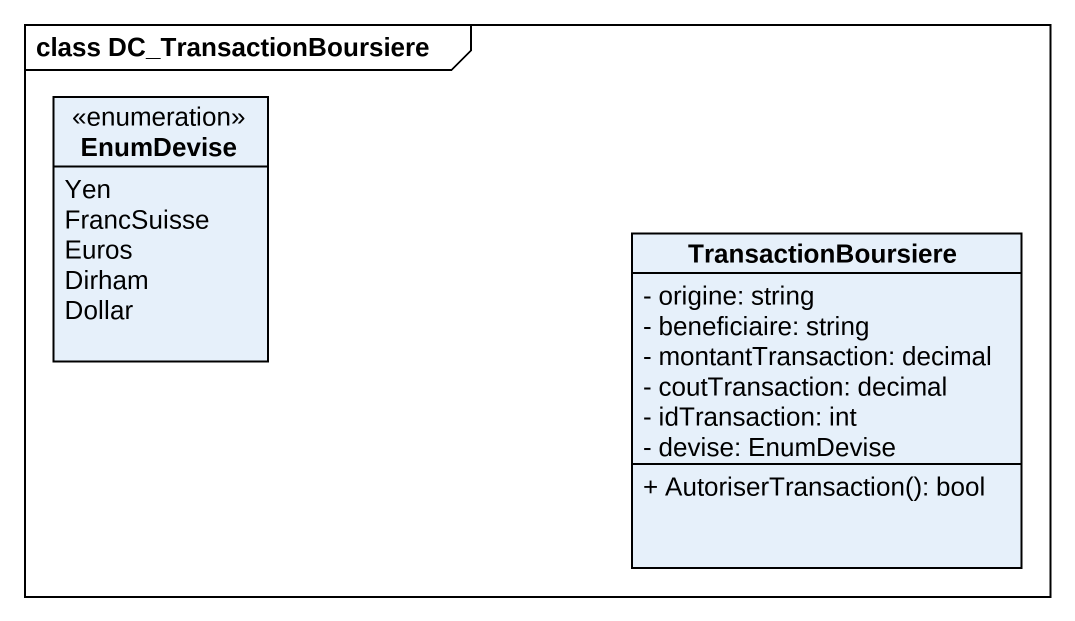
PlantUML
@startuml
mainframe class DC_TransactionBoursiere
hide circle
hide empty members
skinparam classAttributeIconSize 0
enum EnumDevise {
  Yen
  FrancSuisse
  Euros
  Dirham
  Dollar
}
class TransactionBoursiere {
  - origine: string
  - beneficiaire: string
  - montantTransaction: decimal
  - coutTransaction: decimal
  - idTransaction: int
  - devise: EnumDevise
  + AutoriserTransaction(): bool
}
@enduml
